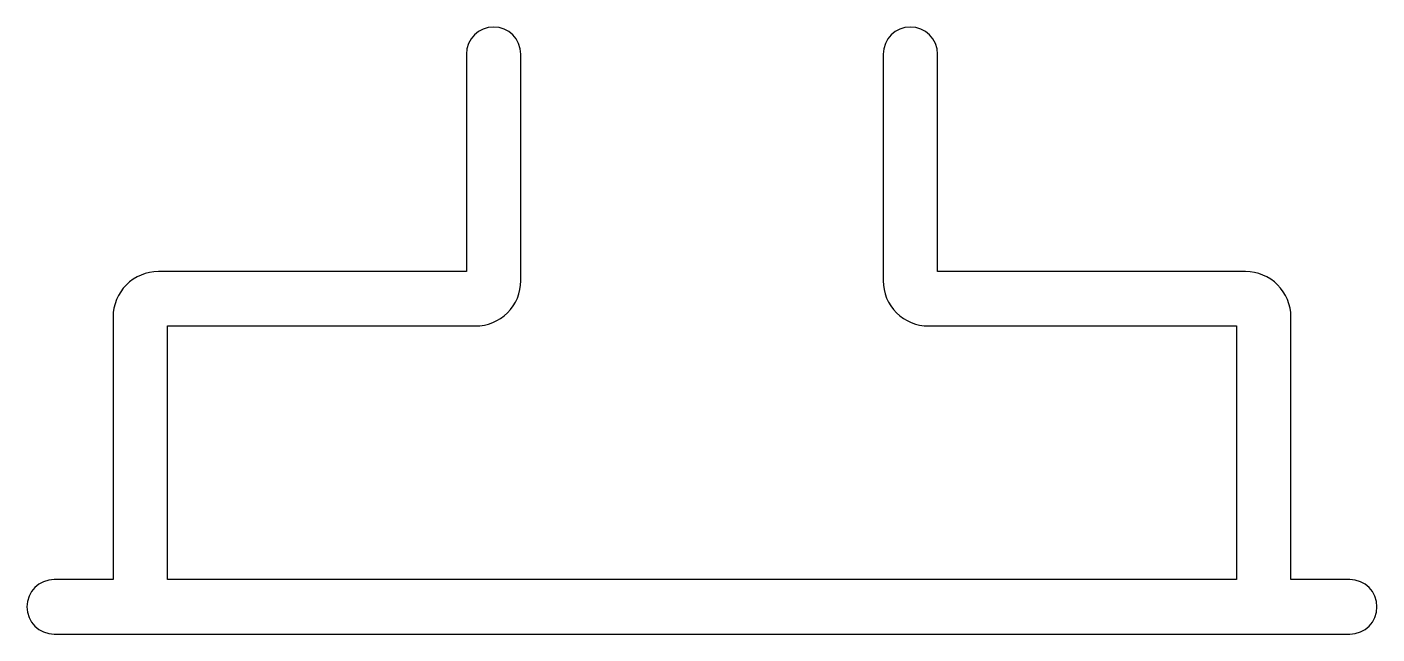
# Model space of a CAD drawing. Extents: x 445.8 to 475.6, y 242.7 to 256.1.
import ezdxf

# ---------------------------------------------------------------- set-up
doc = ezdxf.new("R2010")
doc.units = 0
doc.layers.add('ANA', color=220, linetype='CONTINUOUS')

msp = doc.modelspace()

# ---------------------------------------------------------------- linework, layer by layer
at = {"layer": 'ANA', "color": 0}
msp.add_lwpolyline([(473.727, 249.728, 0.414214), (472.727, 250.728), (465.927, 250.728), (465.927, 255.528, 1), (464.727, 255.528), (464.727, 250.528, 0.414214), (465.727, 249.528), (472.527, 249.528), (472.527, 243.928), (448.927, 243.928), (448.927, 249.528), (455.727, 249.528, 0.414214), (456.727, 250.528), (456.727, 255.528, 1), (455.527, 255.528), (455.527, 250.728), (448.727, 250.728, 0.414214), (447.727, 249.728), (447.727, 243.928), (446.427, 243.928, 1), (446.427, 242.728), (475.027, 242.728, 1), (475.027, 243.928), (473.727, 243.928)], format="xyb", close=True, dxfattribs=at)

doc.saveas('drawing.dxf')
